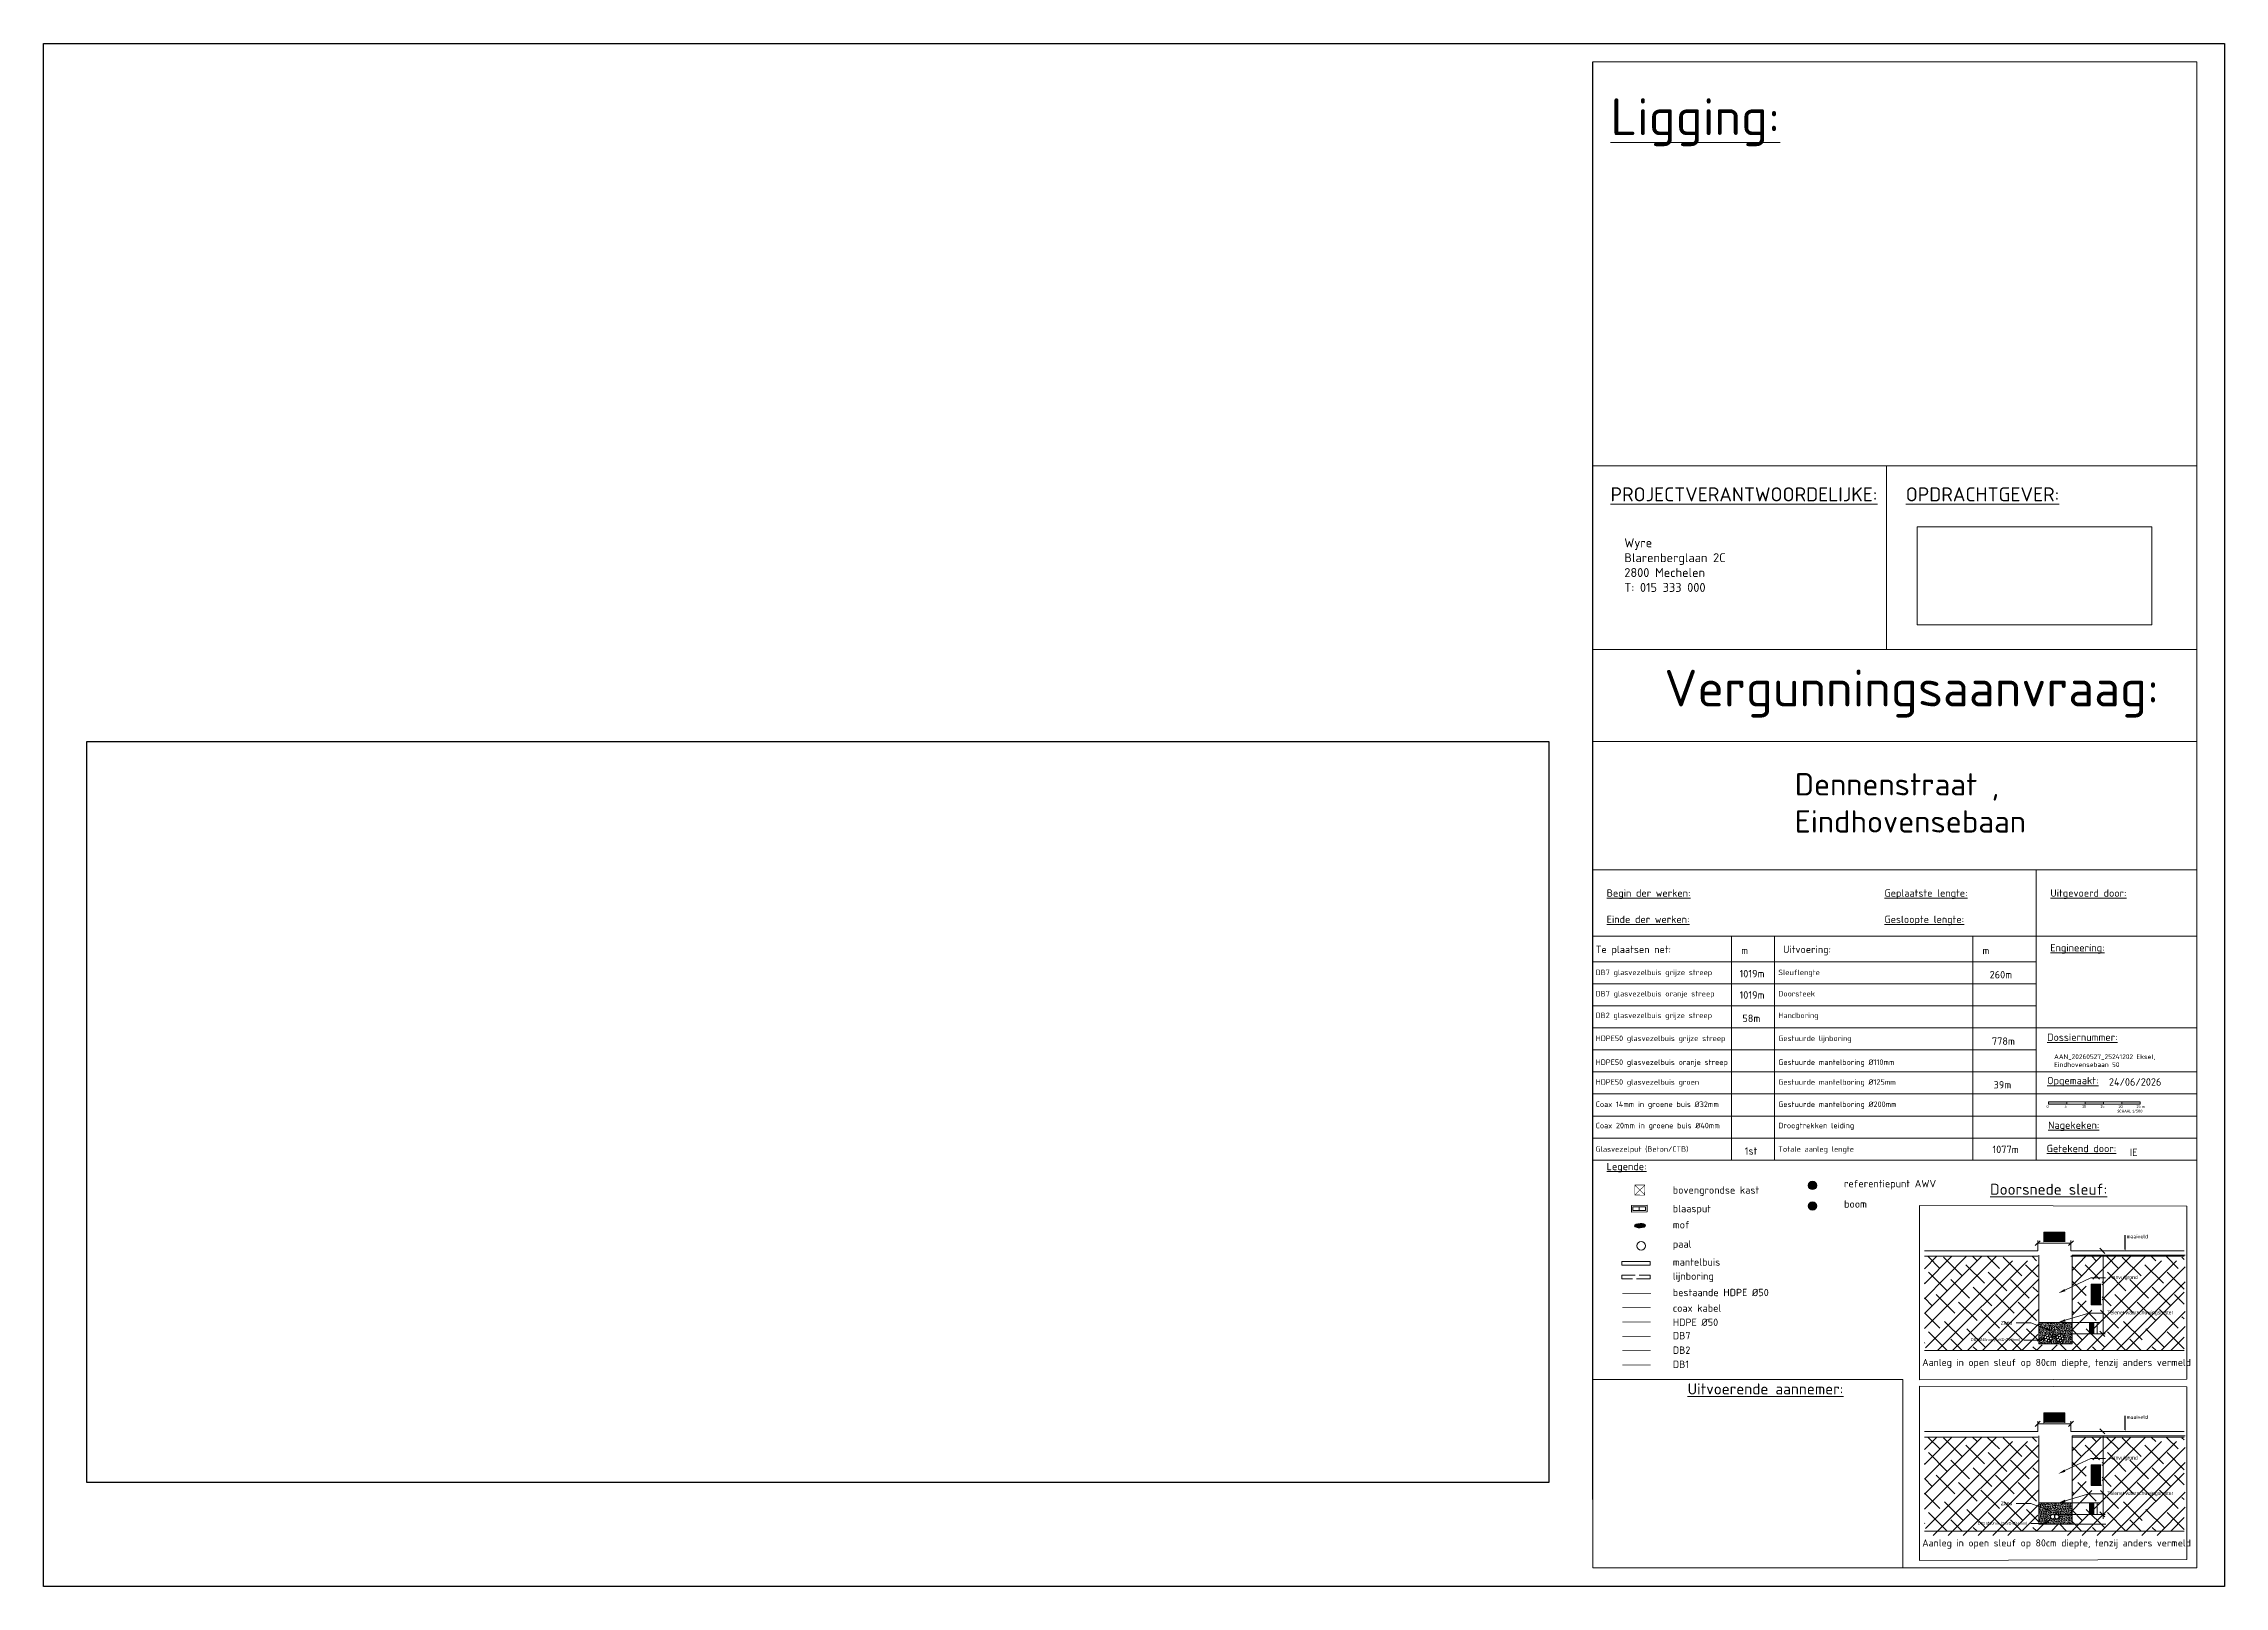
# Model space of a CAD drawing. Extents: x 212834 to 213127, y 175725 to 175932.
import ezdxf
from ezdxf import colors
from ezdxf.entities.mleader import LeaderData, LeaderLine
from ezdxf.enums import TextEntityAlignment as Align
from ezdxf.math import Vec2, Vec3

# ---------------------------------------------------------------- set-up
doc = ezdxf.new("R2010")
doc.units = 0
doc.header["$MEASUREMENT"] = 0
for name, pattern in [('DASH', [9.503, 7.31, -2.193]), ('DASHED', [19.05, 12.7, -6.35]), ('JIS_09_15', [18.9, 15, -0.9, 0.6, -0.9, 0.6, -0.9])]:
    doc.linetypes.add(name, pattern=pattern)
doc.layers.get('0').update_dxf_attribs({"linetype": 'CONTINUOUS'})
for name, color, linetype in [('layout', 253, 'CONTINUOUS'), ('PDDucts BO', 30, 'CONTINUOUS'), ('Photo Area', 253, 'CONTINUOUS')]:
    doc.layers.add(name, color=color, linetype=linetype)
doc.layers.add('Layout A0_UND', color=7, linetype='CONTINUOUS', lineweight=18)
doc.layers.add('Layout Scale', color=7, linetype='CONTINUOUS', lineweight=18)
doc.styles.add('CofelyFabricom-networks', font='calibri.ttf')
doc.styles.add('Fabricom-ISO', font='isocpeur.ttf')
doc.styles.add('ISOCPEUR$001H0', font='isocpeur.ttf')
picture_1 = doc.add_image_def('image1.png', size_in_pixel=(2810, 1172))
pattern_1 = [(50, (0, 0), (0.9291418, -0.08128934), [0.097155, -1.068705]), (355, (0, 0), (-0.17974145, 0.9743899), [0.077724, -0.854967]), (100.451445, (0.0774, -0.0068), (0.74940036, 0.8931005), [0.08256904, -0.90826025]), (46.1842, (0, 0.2591), (1.3825031, -0.2144159), [0.1457325, -1.6030575]), (96.63556, (0.1152, 0.2412), (1.2107611, 1.2618732), [0.1238536, -1.3623916]), (351.18415, (0, 0.2591), (1.210761, 1.2618732), [0.1165858, -1.2824446]), (21, (0.12954, 0.1943), (0.7732334, -0.5215525), [0.097155, -1.068705]), (326, (0.1295, 0.1943), (0.31519034, 0.9393586), [0.077724, -0.854964]), (71.451445, (0.194, 0.15085), (1.08842374, 0.4178061), [0.08256904, -0.9082587]), (37.5, (0, 0), (0.01575188, 0.4312307), [0, -0.8446008, 0, -0.867918, 0, -0.8582025]), (7.5, (0, 0), (0.34078028, 0.51092093), [0, -0.4948428, 0, -0.8251698, 0, -0.3270885]), (327.5, (-0.28887, 0), (0.69151204, -0.02921659), [0, -0.32385, 0, -1.010412, 0, -1.340739]), (317.5, (-0.4184, 0), (0.75545883, 0.1296751), [0, -0.421005, 0, -0.6710172, 0, -0.952119])]

# ---------------------------------------------------------------- blocks, each defined once
blk = doc.blocks.new('putje')
at = {"color": 1, "lineweight": 5, "ltscale": 0.3}
blk.add_line((1.09, 0.73), (1.09, 0.2), dxfattribs=at)
for points in [[(0, 0.93), (2.18, 0.93), (2.18, 0), (0, 0)], [(0.2, 0.73), (1.98, 0.73), (1.98, 0.2), (0.2, 0.2)]]:
    blk.add_lwpolyline(points, close=True, dxfattribs=at)
blk = doc.blocks.new('XSEC_PHOTO_AREA')
at = {"layer": 'Photo Area'}
blk.add_lwpolyline([(212839.5, 175838.38), (213036.22, 175838.38), (213036.22, 175738.75), (212839.5, 175738.75)], close=True, dxfattribs=at)
blk = doc.blocks.new('BYON_LAYOUT_A0_SYN1_10')
at = {"lineweight": 5, "ltscale": 0.3, "true_color": 0x000000}
h = blk.add_hatch(color=18, dxfattribs=at)
h.dxf.hatch_style = 1
h.paths.add_polyline_path([(961.3, 218.3, 1), (965.8, 218.3, 1)])
at = {"lineweight": 5, "ltscale": 0.3, "true_color": 0x139b48}
h = blk.add_hatch(color=114, dxfattribs=at)
h.dxf.hatch_style = 1
h.paths.add_polyline_path([(965.8, 207.1, 1), (961.3, 207.1, 1)])
at = {"lineweight": 5, "ltscale": 0.3}
h = blk.add_hatch(color=1, dxfattribs=at)
h.dxf.hatch_style = 1
edge = h.paths.add_edge_path()
edge.add_ellipse((869.7, 196.4), major_axis=(2.97, 0.11), ratio=0.39548, start_angle=0, end_angle=360)
at = {"true_color": 0xffffff}
h = blk.add_hatch(color=7, dxfattribs=at)
h.paths.add_polyline_path([(1089.7, 192.9), (1089.7, 187.5), (1101, 192.9)])
h.paths.add_polyline_path([(1089.7, 187.5), (1101, 192.9), (1101, 187.5)])
h = blk.add_hatch(color=7, dxfattribs=at)
h.paths.add_polyline_path([(1115.4, 153.3), (1120.8, 153.3), (1115.4, 164.5)])
h.paths.add_polyline_path([(1120.8, 153.3), (1115.4, 164.5), (1120.8, 164.5)])
at = {"lineweight": 5, "ltscale": 0.3, "true_color": 0x000000}
h = blk.add_hatch(dxfattribs=at)
h.set_pattern_fill('AR-CONC', color=18, scale=0.0051)
h.set_pattern_definition(pattern_1)
h.paths.add_polyline_path([(1086.9, 143.7), (1086.9, 134.1), (1089.9, 134.4, -0.098137), (1089.7, 135.3, -1), (1094.1, 135.3, -0.821266), (1089.9, 134.4), (1086.9, 134.1), (1086.9, 132.1), (1105, 132.1), (1105, 143.7)])
h.paths.add_polyline_path([(1100.7, 135.3, -1), (1096.2, 135.3, -1)], flags=16)
h.paths.add_polyline_path([(1098.8, 136.7, -0.070739), (1098.8, 136.5, -0.876976), (1100.2, 136.3, -0.356683), (1099.7, 135.6, -0.493145), (1100.6, 134.9, -0.748451), (1099.3, 134.3, -0.198912), (1099.5, 133.8, -1), (1098.1, 133.8, -0.070739), (1098.1, 134, -0.876976), (1096.6, 134.2, -0.356683), (1097.2, 135, -0.493145), (1096.3, 135.7, -0.748451), (1097.5, 136.2, -0.198912), (1097.3, 136.7, -1)], flags=0)
at = {"true_color": 0xffffff}
h = blk.add_hatch(color=7, dxfattribs=at)
h.paths.add_polyline_path([(1114.3, 137.7), (1117.1, 137.7), (1114.3, 143.6)])
h.paths.add_polyline_path([(1117.1, 137.7), (1114.3, 143.6), (1117.1, 143.6)])
h = blk.add_hatch(color=7, dxfattribs=at)
h.paths.add_polyline_path([(1089.7, 94.5), (1089.7, 89.1), (1101, 94.5)])
h.paths.add_polyline_path([(1089.7, 89.1), (1101, 94.5), (1101, 89.1)])
h = blk.add_hatch(color=7, dxfattribs=at)
h.paths.add_polyline_path([(1115.4, 55), (1120.8, 55), (1115.4, 66.2)])
h.paths.add_polyline_path([(1120.8, 55), (1115.4, 66.2), (1120.8, 66.2)])
at = {"lineweight": 5, "ltscale": 0.3, "true_color": 0x000000}
h = blk.add_hatch(dxfattribs=at)
h.set_pattern_fill('AR-CONC', color=18, scale=0.0051)
h.set_pattern_definition(pattern_1)
h.paths.add_polyline_path([(1105, 45.4), (1086.9, 45.4), (1086.9, 33.8), (1105, 33.8)])
edge = h.paths.add_edge_path(flags=16)
edge.add_ellipse((1095.4, 37.8), major_axis=(-3.05, 0), ratio=0.435402, start_angle=0, end_angle=360)
edge.add_line((1095.7, 39.2), (1104.4, 39.2))
edge.add_line((1104.4, 39.2), (1095.4, 39.2))
h.paths.add_polyline_path([(1097.8, 37.9, -1.003007), (1095.5, 37.9, -1.003385), (1093.3, 37.9, -1.003007), (1095.5, 37.9, -1.003385)], flags=0)
at = {"true_color": 0xffffff}
h = blk.add_hatch(color=7, dxfattribs=at)
h.paths.add_polyline_path([(1114.3, 39.3), (1117.1, 39.3), (1114.3, 45.2)])
h.paths.add_polyline_path([(1117.1, 39.3), (1114.3, 45.2), (1117.1, 45.2)])
at = {"layer": 'Layout Scale'}
h = blk.add_hatch(color=256, dxfattribs=at)
h.paths.add_polyline_path([(1102.2, 263.9), (1092.2, 263.9), (1092.2, 262.6), (1102.2, 262.6)])
h.paths.add_polyline_path([(1122.2, 263.9), (1112.2, 263.9), (1112.2, 262.6), (1122.2, 262.6)])
h.paths.add_polyline_path([(1142.2, 262.6), (1142.2, 263.9), (1132.2, 263.9), (1132.2, 262.6)])
at = {"color": 18, "true_color": 0x000000}
blk.add_line((843.9, 47.2), (843.9, 830), dxfattribs=at)
at = {"color": 18, "lineweight": 5, "ltscale": 0.3, "true_color": 0x000000}
for p, q in [((1173, 830), (843.9, 830)), ((843.9, 610.1), (1173, 610.1)), ((1003.9, 510.1), (1003.9, 610.1)), ((843.9, 510.1), (1173, 510.1)), ((843.9, 460.1), (1173, 460.1)), ((843.9, 390.1), (1173, 390.1)), ((1085.5, 390.1), (1085.5, 232.1)), ((843.9, 354.1), (1173, 354.1)), ((919.5, 354.1), (919.5, 232.1)), ((943, 354.1), (943, 232.1)), ((1050.9, 354.1), (1050.9, 232.1)), ((843.9, 340.1), (1085.5, 340.1)), ((843.9, 328.1), (1085.5, 328.1)), ((843.9, 316.1), (1085.5, 316.1)), ((843.9, 304.1), (1173, 304.1)), ((843.9, 292.1), (1085.5, 292.1)), ((843.9, 280.1), (1085.5, 280.1)), ((1085.5, 280.1), (1173, 280.1)), ((843.9, 268.1), (1085.5, 268.1)), ((1085.5, 268.1), (1173, 268.1)), ((843.9, 256.1), (1085.5, 256.1)), ((1085.5, 256.1), (1173, 256.1)), ((843.9, 244.1), (1173, 244.1)), ((843.9, 232.1), (1173, 232.1)), ((1086.9, 143.7), (1120, 143.7)), ((1118.7, 137.8), (1118.7, 143.4)), ((1105.6, 137.5), (1120, 137.5)), ((843.9, 112.7), (1012.9, 112.7)), ((1105.6, 82), (1133.7, 82)), ((1086.9, 45.4), (1120, 45.4)), ((1105.6, 39.2), (1120, 39.2)), ((1118.7, 39.5), (1118.7, 45.1))]:
    blk.add_line(p, q, dxfattribs=at)
at = {"color": 18, "linetype": 'Continuous', "true_color": 0x000000}
for p, q in [((1134, 183.5), (1134, 191.2)), ((1134, 85.2), (1134, 92.9))]:
    blk.add_line(p, q, dxfattribs=at)
at = {"color": 18, "linetype": 'Continuous', "lineweight": 15, "true_color": 0x000000}
for p, q in [((1024.6, 182.7), (1086.3, 182.7)), ((1024.6, 179.7), (1086.3, 179.7)), ((1166.1, 182.7), (1104.4, 182.7)), ((1166.1, 179.7), (1104.4, 179.7)), ((1024.6, 84.4), (1086.3, 84.4)), ((1166.1, 84.4), (1104.4, 84.4)), ((1024.6, 81.3), (1086.3, 81.3)), ((1166.1, 81.3), (1105, 81.3))]:
    blk.add_line(p, q, dxfattribs=at)
at = {"color": 18, "linetype": 'Continuous', "lineweight": -2, "true_color": 0x000000}
for p, q in [((1024.6, 172.9), (1031.4, 179.7)), ((1024.6, 164.8), (1039.5, 179.7)), ((1024.6, 156.6), (1047.6, 179.7)), ((1024.6, 148.5), (1055.8, 179.7)), ((1024.6, 140.4), (1063.9, 179.7)), ((1032.9, 173.1), (1026.4, 179.7)), ((1045.1, 169), (1035, 179.2)), ((1053.3, 177.2), (1050.7, 179.7)), ((1065.4, 173.1), (1058.8, 179.7)), ((1077.6, 169), (1067.4, 179.2)), ((1085.7, 177.2), (1083.2, 179.7)), ((1104.4, 179.6), (1104.5, 179.7)), ((1105, 172), (1112.6, 179.7)), ((1105, 163.9), (1120.8, 179.7)), ((1118.2, 177.2), (1115.7, 179.7)), ((1116.4, 167.3), (1128.9, 179.7)), ((1121.4, 164.1), (1137, 179.7)), ((1121.4, 156), (1145.1, 179.7)), ((1130.4, 173.1), (1123.8, 179.7)), ((1142.6, 169), (1132.4, 179.2)), ((1150.7, 177.2), (1148.2, 179.7)), ((1162.9, 173.1), (1156.3, 179.7)), ((1166.1, 178), (1164.9, 179.2)), ((1025.1, 129.9), (1072.6, 177.3)), ((1037, 160.9), (1026.8, 171.1)), ((1031.8, 128.4), (1080.7, 177.3)), ((1049.2, 156.9), (1039, 167)), ((1039.9, 128.4), (1086.9, 175.3)), ((1057.3, 165), (1047.2, 175.1)), ((1048.1, 128.4), (1086.9, 167.2)), ((1069.5, 160.9), (1059.3, 171.1)), ((1081.7, 156.9), (1071.5, 167)), ((1086.3, 168.5), (1079.6, 175.1)), ((1104.9, 128.4), (1153.8, 177.3)), ((1110.1, 169), (1105, 174.2)), ((1120, 167.3), (1112.1, 175.1)), ((1113, 128.4), (1161.9, 177.3)), ((1121.1, 128.4), (1166.6, 173.9)), ((1134.4, 160.9), (1124.3, 171.1)), ((1146.6, 156.9), (1136.5, 167)), ((1154.8, 165), (1144.6, 175.1)), ((1166.1, 161.8), (1156.8, 171.1)), ((1024.8, 165), (1024.6, 165.2)), ((1028.9, 152.8), (1024.6, 157.1)), ((1041.1, 148.8), (1030.9, 158.9)), ((1053.3, 144.7), (1043.1, 154.8)), ((1061.4, 152.8), (1051.2, 162.9)), ((1056.2, 128.4), (1086.9, 159.1)), ((1073.5, 148.8), (1063.4, 158.9)), ((1085.7, 144.7), (1075.6, 154.8)), ((1086.3, 160.3), (1083.7, 162.9)), ((1112.7, 158.3), (1105, 166.1)), ((1105, 155.8), (1112.7, 163.5)), ((1105, 147.7), (1112.7, 155.4)), ((1118.2, 144.7), (1108.1, 154.8)), ((1122.3, 165), (1121.4, 165.8)), ((1126.3, 152.8), (1121.4, 157.7)), ((1138.5, 148.8), (1128.3, 158.9)), ((1129.2, 128.4), (1166.6, 165.8)), ((1134.4, 128.4), (1166.1, 160.1)), ((1150.7, 144.7), (1140.5, 154.8)), ((1158.9, 152.8), (1148.7, 162.9)), ((1166.1, 153.7), (1160.9, 158.9)), ((1032.9, 140.6), (1024.6, 149)), ((1045.7, 134.2), (1035.6, 144.3)), ((1065.4, 140.6), (1055.3, 150.8)), ((1064.3, 128.4), (1086.9, 151)), ((1078.2, 134.2), (1068, 144.3)), ((1072.4, 128.4), (1086.9, 142.9)), ((1104.4, 139), (1115.8, 150.4)), ((1106.1, 148.8), (1105, 149.9)), ((1130.4, 140.6), (1120.6, 150.4)), ((1143.2, 134.2), (1133, 144.3)), ((1145.5, 128.4), (1166.6, 149.6)), ((1162.9, 140.6), (1152.7, 150.8)), ((1166.1, 145.6), (1164.9, 146.7)), ((1024.8, 132.5), (1024.6, 132.7)), ((1037, 128.4), (1026.8, 138.6)), ((1045.2, 128.4), (1039, 134.5)), ((1057.8, 130.1), (1047.7, 140.3)), ((1069.5, 128.4), (1059.3, 138.6)), ((1077.6, 128.4), (1071.5, 134.5)), ((1077.6, 128.4), (1086.3, 137.1)), ((1086.9, 133.6), (1080.2, 140.3)), ((1085.7, 128.4), (1088.7, 131.5)), ((1093.8, 128.4), (1096.9, 131.5)), ((1102, 128.4), (1098.3, 132.1)), ((1110.6, 134.2), (1105, 139.9)), ((1110.1, 128.4), (1105, 133.6)), ((1122.8, 130.1), (1112.7, 140.3)), ((1134.4, 128.4), (1124.3, 138.6)), ((1142.6, 128.4), (1136.5, 134.5)), ((1155.3, 130.1), (1145.2, 140.3)), ((1153.6, 128.4), (1166.6, 141.5)), ((1166.1, 129.3), (1156.8, 138.6)), ((1158.8, 128.4), (1166.1, 135.7)), ((1053.3, 128.4), (1051.2, 130.5)), ((1085.8, 128.4), (1083.7, 130.5)), ((1118.2, 128.4), (1116.2, 130.5)), ((1150.8, 128.4), (1148.7, 130.5)), ((1024.6, 74.5), (1031.4, 81.3)), ((1024.6, 66.4), (1039.5, 81.3)), ((1024.6, 58.3), (1047.6, 81.3)), ((1024.6, 50.2), (1055.8, 81.3)), ((1024.6, 42.1), (1063.9, 81.3)), ((1025.1, 31.5), (1072.6, 78.9)), ((1032.9, 74.8), (1026.4, 81.3)), ((1037, 62.6), (1026.8, 72.8)), ((1029.4, 27.7), (1080.7, 78.9)), ((1045.1, 70.7), (1035, 80.9)), ((1037.5, 27.7), (1086.9, 77)), ((1057.3, 66.7), (1047.2, 76.8)), ((1053.3, 78.9), (1050.7, 81.3)), ((1065.4, 74.8), (1058.8, 81.3)), ((1069.5, 62.6), (1059.3, 72.8)), ((1077.6, 70.7), (1067.4, 80.9)), ((1086.3, 70.2), (1079.6, 76.8)), ((1085.7, 78.9), (1083.2, 81.3)), ((1102.5, 27.7), (1153.8, 78.9)), ((1105, 73.7), (1112.6, 81.3)), ((1105, 65.6), (1120.8, 81.3)), ((1110.1, 70.7), (1105, 75.9)), ((1110.6, 27.7), (1161.9, 78.9)), ((1120, 68.9), (1112.1, 76.8)), ((1118.2, 78.9), (1115.7, 81.3)), ((1116.4, 68.9), (1128.9, 81.3)), ((1118.7, 27.7), (1166.6, 75.6)), ((1121.4, 65.8), (1137, 81.3)), ((1121.4, 57.6), (1145.1, 81.3)), ((1130.4, 74.8), (1123.8, 81.3)), ((1134.4, 62.6), (1124.3, 72.8)), ((1142.6, 70.7), (1132.4, 80.9)), ((1154.8, 66.7), (1144.6, 76.8)), ((1150.7, 78.9), (1148.2, 81.3)), ((1162.9, 74.8), (1156.3, 81.3)), ((1166.1, 63.4), (1156.8, 72.8)), ((1166.1, 79.7), (1164.9, 80.9)), ((1024.8, 66.7), (1024.6, 66.9)), ((1041.1, 50.4), (1030.9, 60.6)), ((1049.2, 58.5), (1039, 68.7)), ((1045.7, 27.7), (1086.9, 68.9)), ((1061.4, 54.4), (1051.2, 64.6)), ((1053.8, 27.7), (1086.9, 60.7)), ((1073.5, 50.4), (1063.4, 60.6)), ((1081.7, 58.5), (1071.5, 68.7)), ((1086.3, 62), (1083.7, 64.6)), ((1112.7, 60), (1105, 67.7)), ((1105, 57.4), (1112.7, 65.2)), ((1122.3, 66.7), (1121.4, 67.5)), ((1126.3, 54.4), (1121.4, 59.4)), ((1126.8, 27.7), (1166.6, 67.5)), ((1138.5, 50.4), (1128.3, 60.6)), ((1134.4, 30.1), (1166.1, 61.7)), ((1146.6, 58.5), (1136.5, 68.7)), ((1158.9, 54.4), (1148.7, 64.6)), ((1166.1, 55.3), (1160.9, 60.6)), ((1028.9, 54.4), (1024.6, 58.8)), ((1032.9, 42.3), (1024.6, 50.7)), ((1053.3, 46.3), (1043.1, 56.5)), ((1065.4, 42.3), (1055.3, 52.4)), ((1061.9, 27.7), (1086.9, 52.6)), ((1085.7, 46.3), (1075.6, 56.5)), ((1105, 49.3), (1112.7, 57.1)), ((1105, 41.2), (1115.8, 52.1)), ((1106.1, 50.4), (1105, 51.5)), ((1118.2, 46.3), (1108.1, 56.5)), ((1130.4, 42.3), (1120.6, 52.1)), ((1150.7, 46.3), (1140.5, 56.5)), ((1143.1, 27.7), (1166.6, 51.2)), ((1162.9, 42.3), (1152.7, 52.4)), ((1166.1, 47.2), (1164.9, 48.3)), ((1037, 30.1), (1026.8, 40.2)), ((1045.7, 35.8), (1035.6, 46)), ((1045.2, 30.1), (1039, 36.2)), ((1057.8, 31.8), (1047.7, 41.9)), ((1069.5, 30.1), (1059.3, 40.2)), ((1078.2, 35.8), (1068, 46)), ((1070, 27.7), (1086.9, 44.5)), ((1077.6, 30.1), (1071.5, 36.2)), ((1077.6, 30.1), (1086.3, 38.8)), ((1086.9, 35.2), (1080.2, 41.9)), ((1110.6, 35.8), (1105, 41.5)), ((1122.8, 31.8), (1112.7, 41.9)), ((1134.4, 30.1), (1124.3, 40.2)), ((1143.2, 35.8), (1133, 46)), ((1142.6, 30.1), (1136.5, 36.2)), ((1155.3, 31.8), (1145.2, 41.9)), ((1151.3, 27.7), (1166.6, 43.1)), ((1166.1, 31), (1156.8, 40.2)), ((1158.8, 30.1), (1166.1, 37.4)), ((1024.8, 34.2), (1024.6, 34.4)), ((1053.3, 30.1), (1051.2, 32.1)), ((1085.8, 30.1), (1083.7, 32.1)), ((1085.7, 30.1), (1089.4, 33.8)), ((1089.8, 34.2), (1089.8, 34.2)), ((1093.8, 30.1), (1097.5, 33.8)), ((1102, 30.1), (1098.3, 33.8)), ((1110.1, 30.1), (1105, 35.3)), ((1118.2, 30.1), (1116.2, 32.1)), ((1150.8, 30.1), (1148.7, 32.1))]:
    blk.add_line(p, q, dxfattribs=at)
at = {"color": 18, "linetype": 'Continuous', "lineweight": 20, "true_color": 0x000000}
for p, q in [((1087.7, 188.2), (1084.9, 185.5)), ((1086.3, 182.7), (1086.3, 188.3)), ((1086.3, 186.8), (1104.4, 186.8)), ((1103, 185.5), (1105.8, 188.2)), ((1104.4, 182.7), (1104.4, 188.3)), ((1104.4, 182.7), (1123, 182.7)), ((1122.8, 181.3), (1120.1, 184.1)), ((1122, 137.5), (1122, 180.3)), ((1104.4, 137.5), (1123, 137.5)), ((1120.1, 138.9), (1122.8, 136.1)), ((1024.6, 128.4), (1166.1, 128.4)), ((1087.7, 89.9), (1084.9, 87.1)), ((1086.3, 84.4), (1086.3, 90)), ((1086.3, 88.5), (1104.4, 88.5)), ((1103, 87.1), (1105.8, 89.9)), ((1104.4, 84.4), (1104.4, 90)), ((1104.4, 84.4), (1123, 84.4)), ((1122.8, 83), (1120.1, 85.8)), ((1122, 36.8), (1122, 82)), ((1095.4, 39.2), (1104.4, 39.2)), ((1104.4, 39.2), (1123, 39.2)), ((1104.4, 39.2), (1123, 39.2)), ((1120.1, 40.5), (1122.8, 37.8)), ((1024.6, 30.1), (1166.1, 30.1)), ((1105, 33.8), (1123.5, 33.8))]:
    blk.add_line(p, q, dxfattribs=at)
at = {"color": 18, "linetype": 'Continuous', "lineweight": 25, "true_color": 0x000000}
for p, q in [((1032, 155.7), (1032, 155.7)), ((1032, 57.3), (1032, 57.3))]:
    blk.add_line(p, q, dxfattribs=at)
at = {"ltscale": 0.2}
blk.add_lwpolyline([(0, 840), (1188, 840), (1188, 0), (0, 0)], close=True, dxfattribs=at)
at = {"color": 7, "linetype": 'Continuous', "lineweight": 20}
for points in [[(1022, 112.5), (1167.6, 112.9), (1167.6, 207), (1022, 207.4)], [(1022, 14.1), (1167.6, 14.6), (1167.6, 108.6), (1022, 109)]]:
    blk.add_lwpolyline(points, close=True, dxfattribs=at)
at = {"color": 7, "linetype": 'Continuous', "lineweight": -2, "true_color": 0xffffff}
for points in [[(1089.7, 192.9), (1089.7, 187.5), (1101, 192.9)], [(1115.4, 153.3), (1120.8, 153.3), (1115.4, 164.5)], [(1089.7, 94.5), (1089.7, 89.1), (1101, 94.5)], [(1115.4, 55), (1120.8, 55), (1115.4, 66.2)]]:
    blk.add_lwpolyline(points, close=True, dxfattribs=at)
for points in [[(1089.7, 187.5), (1101, 192.9), (1101, 187.5)], [(1120.8, 153.3), (1115.4, 164.5), (1120.8, 164.5)], [(1089.7, 89.1), (1101, 94.5), (1101, 89.1)], [(1120.8, 55), (1115.4, 66.2), (1120.8, 66.2)]]:
    blk.add_lwpolyline(points, dxfattribs=at)
at = {"color": 7, "linetype": 'Continuous', "lineweight": 15}
for points in [[(1086.9, 180.3), (1086.9, 132.1), (1105, 132.1), (1105, 180.3), (1166.6, 180.3)], [(1086.9, 82), (1086.9, 33.8), (1105, 33.8), (1105, 82), (1166.6, 82)]]:
    blk.add_lwpolyline(points, dxfattribs=at)
at = {"color": 1, "lineweight": 5}
blk.add_lwpolyline([(875.1, 174.8), (859.7, 174.8), (859.7, 176.8), (875.1, 176.8)], close=True, dxfattribs=at)
at = {"color": 1, "linetype": 'DASH', "lineweight": 5}
blk.add_lwpolyline([(875.1, 167.4), (859.7, 167.5), (859.7, 169.5), (875.1, 169.4)], close=True, dxfattribs=at)
at = {"color": 18, "lineweight": 5, "ltscale": 0.3, "true_color": 0x000000, "const_width": 0.15}
for points in [[(1093.1, 143.7), (1100.3, 143.7)], [(1093.1, 45.4), (1100.3, 45.4)]]:
    blk.add_lwpolyline(points, dxfattribs=at)
at = {"color": 18, "lineweight": 5, "ltscale": 0.3, "true_color": 0x000000}
blk.add_lwpolyline([(1012.9, 112.7), (1012.9, 46.8), (1012.9, 10)], dxfattribs=at)
for centre, radius in [((963.6, 218.3), 2.3), ((963.6, 207.1), 2.3), ((870.3, 185.4), 2.3), ((1091.9, 135.3), 0.779), ((1098.4, 135.3), 0.779)]:
    blk.add_circle(centre, radius, dxfattribs=at)
at = {"color": 32, "lineweight": 5, "ltscale": 0.3, "true_color": 0xcd6928}
for centre in [(1091.9, 135.3), (1098.4, 135.3)]:
    blk.add_circle(centre, 2.23, dxfattribs=at)
at = {"color": 30, "lineweight": 5, "ltscale": 0.3, "true_color": 0xf26722}
for centre in [(1090.5, 135.7), (1097, 135.7)]:
    blk.add_circle(centre, 0.724, dxfattribs=at)
at = {"color": 215, "lineweight": 5, "ltscale": 0.3, "true_color": 0xa953a0}
for centre in [(1090.9, 134.2), (1097.4, 134.2)]:
    blk.add_circle(centre, 0.724, dxfattribs=at)
at = {"color": 1, "lineweight": 5, "ltscale": 0.3}
for centre, radius in [((1091.5, 136.7), 0.724), ((1098, 136.7), 0.724), ((1094.4, 37.9), 1.14)]:
    blk.add_circle(centre, radius, dxfattribs=at)
at = {"color": 2, "lineweight": 5, "ltscale": 0.3, "true_color": 0xf1eb1f}
for centre in [(1092.3, 133.8), (1098.8, 133.8)]:
    blk.add_circle(centre, 0.724, dxfattribs=at)
at = {"color": 5, "lineweight": 5, "ltscale": 0.3}
for centre, radius in [((1093, 136.3), 0.724), ((1099.5, 136.3), 0.724), ((1096.7, 37.9), 1.14)]:
    blk.add_circle(centre, radius, dxfattribs=at)
at = {"color": 3, "lineweight": 5, "ltscale": 0.3}
for centre in [(1093.4, 134.9), (1099.9, 134.9)]:
    blk.add_circle(centre, 0.724, dxfattribs=at)
at = {"color": 18, "lineweight": 5, "ltscale": 0.3, "true_color": 0x000000}
for centre, major_axis, ratio in [((869.7, 196.4), (2.97, 0.11), 0.39548), ((1095.4, 37.8), (-3.05, 0), 0.435402)]:
    blk.add_ellipse(centre, major_axis=major_axis, ratio=ratio, dxfattribs=at)
at = {"color": 18, "linetype": 'Continuous', "lineweight": 5, "true_color": 0x000000}
for points in [[(1133.8, 183.5), (1134.1, 183.5), (1134, 182.7)], [(1133.8, 85.2), (1134.1, 85.2), (1134, 84.4)]]:
    blk.add_solid(points, dxfattribs=at)
at = {"color": 18, "lineweight": 5, "ltscale": 0.3, "true_color": 0x000000}
for points in [[(1118.7, 143.4), (1118.8, 143.4), (1118.7, 143.7)], [(1118.7, 137.8), (1118.8, 137.8), (1118.7, 137.5)], [(1132.4, 81.7), (1132.5, 81.7), (1132.4, 82)], [(1118.7, 45.1), (1118.8, 45.1), (1118.7, 45.4)], [(1118.7, 39.5), (1118.8, 39.5), (1118.7, 39.2)], [(1132.4, 34.1), (1132.5, 34.1), (1132.4, 33.8)]]:
    blk.add_solid(points, dxfattribs=at)
at = {"layer": 'Layout A0_UND'}
blk.add_line((843.9, 47.2), (843.9, 10), dxfattribs=at)
blk.add_lwpolyline([(843.9, 10), (1173, 10), (1173, 830)], dxfattribs=at)
at = {"layer": 'Layout Scale'}
for p, q in [((1092.2, 263.9), (1142.2, 263.9)), ((1092.2, 263.9), (1092.2, 262.6)), ((1092.2, 262.6), (1142.2, 262.6)), ((1102.2, 263.9), (1102.2, 262.6)), ((1112.2, 263.9), (1112.2, 262.6)), ((1122.2, 263.9), (1122.2, 262.6)), ((1132.2, 263.9), (1132.2, 262.6)), ((1142.2, 263.9), (1142.2, 262.6))]:
    blk.add_line(p, q, dxfattribs=at)
at = {"layer": 'PDDucts BO', "color": 18, "linetype": 'Continuous', "lineweight": 0, "true_color": 0x000000, "const_width": 0.261}
blk.add_lwpolyline([(866.9, 218.5), (872.3, 218.5), (872.2, 213), (866.8, 213.1)], close=True, dxfattribs=at)
for points in [[(872.2, 213.1), (866.9, 218.5)], [(872.3, 218.4), (866.8, 213.1)]]:
    blk.add_lwpolyline(points, dxfattribs=at)
at = {"layer": 'PDDucts BO', "color": 18, "linetype": 'DASHED', "true_color": 0x000000, "const_width": 0.39}
blk.add_lwpolyline([(860, 159.5), (875.6, 159.5)], dxfattribs=at)
at = {"layer": 'PDDucts BO', "color": 6, "linetype": 'JIS_09_15', "ltscale": 2, "const_width": 0.39}
blk.add_lwpolyline([(860, 151.7), (875.5, 151.7)], dxfattribs=at)
at = {"layer": 'PDDucts BO', "color": 32, "linetype": 'JIS_09_15', "ltscale": 2, "true_color": 0xcd6928, "const_width": 0.39}
blk.add_lwpolyline([(860, 143.9), (875.5, 143.9)], dxfattribs=at)
at = {"layer": 'PDDucts BO', "color": 116, "linetype": 'JIS_09_15', "ltscale": 2, "true_color": 0x136734, "const_width": 0.39}
blk.add_lwpolyline([(860, 136.1), (875.5, 136.1)], dxfattribs=at)
at = {"layer": 'PDDucts BO', "color": 152, "linetype": 'JIS_09_15', "ltscale": 2, "true_color": 0x2776bb, "const_width": 0.39}
blk.add_lwpolyline([(860, 128.3), (875.5, 128.3)], dxfattribs=at)
at = {"layer": 'PDDucts BO', "color": 1, "linetype": 'JIS_09_15', "ltscale": 2, "const_width": 0.39}
blk.add_lwpolyline([(860, 120.5), (875.5, 120.5)], dxfattribs=at)
at = {"color": 18, "lineweight": 5, "true_color": 0x000000, "xscale": 3.903546481318371, "yscale": 3.903546481318371, "zscale": 3.903546481318371, "rotation": 0.4441947367137927}
blk.add_blockref('putje', (865, 203.8), dxfattribs=at)
at = {"color": 7, "style": 'ISOCPEUR$001H0'}
for p in [(1090.2, 188.9), (1090.2, 90.6)]:
    blk.add_text('0,3 m', height=3.09, dxfattribs=at).set_placement(p)
for s, height, p in [('0,8 m', 3.09, (1119.4, 153.8)), ('0,1 m', 1.62, (1116.4, 137.9)), ('0,8m', 3.09, (1119.4, 55.4)), ('0,1 m', 1.62, (1116.4, 39.6))]:
    blk.add_text(s, height=height, rotation=90, dxfattribs=at).set_placement(p)
at = {"color": 251, "true_color": 0x545454, "style": 'ISOCPEUR$001H0'}
for p in [(1023.4, 120), (1023.4, 21.7)]:
    blk.add_text('Aanleg in open sleuf op 80cm diepte, tenzij anders vermeld', height=3.871, dxfattribs=at).set_placement(p)
at = {"color": 18, "lineweight": 5, "ltscale": 0.3, "true_color": 0x000000, "style": 'Fabricom-ISO'}
for s, width, insert, char_height, attachment_point in [('{\\fISOCPEUR|b1|i0|c0|p34;\\LLigging:}', 119.507, (853.6, 810.2), 20, 1), ('{\\LPROJECTVERANTWOORDELIJKE:}', 119.507, (853.6, 598.4), 7.615, 1), ('{\\LOPDRACHTGEVER:}', 119.507, (1098, 598.4), 7.615, 3), ('{\\fISOCPEUR|b1|i0|c0|p34;Vergunningsaanvraag:}', 119.507, (882.9, 499.1), 20, 1), ('\\pxql;{\\LBegin der werken:}', 48.235, (851.5, 379.5), 4, 1), ('\\pxql;{\\LGeplaatste lengte:}', 48.235, (1002.8, 379.5), 4, 1), ('\\pxql;{\\LUitgevoerd door:}', 48.235, (1093.2, 379.5), 4, 1), ('\\pxql;{\\LEinde der werken:}', 45.486, (851.5, 365.2), 4, 1), ('\\pxql;{\\LGesloopte lengte:}', 45.486, (1002.8, 365.2), 4, 1), ('\\pxql;Te plaatsen net:', 48.235, (845.5, 348.8), 4, 1), ('\\pxql;m', 4.353, (924.8, 348.2), 4, 1), ('\\pxql;Uitvoering:', 48.235, (947.6, 348.8), 4, 1), ('\\pxql;m', 4.353, (1056.2, 348.2), 4, 1), ('\\pxql;{\\LEngineering:}', 48.235, (1093.2, 349.7), 4, 1), ('\\pxql;DB7 glasvezelbuis grijze streep', 78.967, (845.5, 335.8), 3, 1), ('\\pxql;Sleuflengte', 78.967, (945, 335.8), 3, 1), ('\\pxql;DB7 glasvezelbuis oranje streep', 62.731, (845.5, 324.2), 3, 1), ('\\pxql;Doorsteek', 62.731, (945, 324.2), 3, 1), ('\\pxql;DB2 glasvezelbuis grijze streep', 61.861, (845.5, 312.4), 3, 1), ('\\pxql;Handboring', 61.861, (945, 312.4), 3, 1), ('\\pxql;HDPE50 glasvezelbuis grijze streep', 69.979, (845.5, 299.9), 3, 1), ('\\pxql;Gestuurde lijnboring', 69.979, (945, 299.9), 3, 1), ('\\pxql;{\\LDossiernummer:}', 48.235, (1091.5, 301), 4, 1), ('\\pxql;HDPE50 glasvezelbuis oranje streep', 72.589, (845.5, 286.9), 3, 1), ('\\pxql;Gestuurde mantelboring %%C110mm', 72.589, (945, 286.9), 3, 1), ('HDPE50 glasvezelbuis groen', 56.933, (845.5, 276.1), 3, 1), ('Gestuurde mantelboring %%C125mm', 61.861, (945, 276.1), 3, 1), ('\\pxql;{\\LOpgemaakt:}', 48.235, (1091.5, 277.4), 4, 1), ('\\pxql;Coax 14mm in groene buis %%C32mm', 65.051, (845.5, 264), 3, 1), ('\\pxql;Gestuurde mantelboring %%C200mm', 65.051, (945, 264), 3, 1), ('\\pxql;Coax 20mm in groene buis %%C40mm', 63.311, (845.5, 252.4), 3, 1), ('\\pxql;Droogtrekken leiding', 63.311, (945, 252.4), 3, 1), ('\\pxql;{\\LNagekeken:}', 48.235, (1092, 253.1), 4, 1), ('\\pxql;Glasvezelput (Beton/CTB)', 48.235, (845.5, 239.6), 3, 1), ('\\pxql;Totale aanleg lengte', 48.235, (945, 239.6), 3, 1), ('\\pxql;{\\LGetekend door:}', 48.235, (1091.2, 240.4), 4, 1), ('\\pxql;{\\LLegende:}', 48.235, (851.5, 230.6), 4, 1), ('\\pxql;bovengrondse kast', 48.235, (887.5, 217.8), 4, 1), ('\\pxql;referentiepunt AWV', 54.368, (980.8, 221.3), 4, 1), ('\\pxql;{\\LDoorsnede sleuf:}', 89.007, (1060.4, 219.2), 6, 1), ('\\pxql;blaasput', 48.235, (887.5, 207.7), 4, 1), ('\\pxql;boom', 48.235, (980.8, 210.2), 4, 1), ('\\pxql;mof', 48.235, (887.5, 198.9), 4, 1), ('maaiveld', 18.682, (1134.8, 191.5), 2, 1), ('\\pxql;paal', 48.235, (887.5, 188.4), 4, 1), ('\\pxql;mantelbuis', 48.235, (887.5, 178.6), 4, 1), ('\\pxql;lijnboring', 48.235, (887.5, 170.9), 4, 1), ('\\pxql;bestaande HDPE %%C50', 66.43, (887.5, 162), 4, 1), ('\\pxql;coax kabel', 48.235, (887.5, 153.5), 4, 1), ('\\pxql;HDPE %%C50', 48.235, (887.5, 145.8), 4, 1), ('\\pxql;DB7', 48.235, (887.5, 138.5), 4, 1), ('\\pxql;DB2', 48.235, (887.5, 130.6), 4, 1), ('\\pxql;DB1', 48.235, (887.5, 122.9), 4, 1), ('\\pxql;{\\LUitvoerende aannemer:}', 89.007, (895.6, 110.5), 6, 1), ('maaiveld', 18.682, (1134.8, 93.2), 2, 1)]:
    blk.add_mtext_dynamic_manual_height_columns(s, width=width, gutter_width=52.5, heights=[0], dxfattribs=dict(at, insert=insert, char_height=char_height, attachment_point=attachment_point))
at = {"layer": 'Layout Scale', "style": 'CofelyFabricom-networks'}
for s, p in [('0', (1091.1, 260.5)), ('5', (1100.9, 260.5)), ('10', (1110.3, 260.5)), ('15', (1120.3, 260.5)), ('20', (1130.3, 260.5)), ('25 m', (1140.1, 260.5))]:
    blk.add_text(s, height=1.5, dxfattribs=at).set_placement(p)
blk.add_text('SCHAAL 1/500', height=1.5, dxfattribs=at).set_placement((1136.5, 258), align=Align.CENTER)
at = {"color": 18, "lineweight": 5, "ltscale": 0.3, "true_color": 0x000000}
ml = blk.add_multileader_mtext('Standard', dxfattribs=at)
ml.set_content('Aanvulgrond', color=(0, 0, 0))
ml.set_leader_properties()
ml.build(insert=Vec2(0, 0))
ctx = ml.context
ctx.base_point, ctx.char_height, ctx.plane_origin = Vec3(1123.3, 168), 2, Vec3(1097.5, 159.6)
notes = []
notes.append((ctx, [(0, (1, 1, 0), (1115.3, 168), (1, 0), 8, [(0, [(1097.5, 159.6)], 0, [])])]))
ctx.mtext.insert, ctx.mtext.flow_direction = Vec3(1125.3, 169.3), 5
ml = blk.add_multileader_mtext('Standard', dxfattribs=at)
ml.set_content('Zand', color=(0, 0, 0))
ml.set_leader_properties()
ml.build(insert=Vec2(0, 0))
ctx = ml.context
ctx.base_point, ctx.char_height, ctx.plane_origin = Vec3(1064.4, 143.5), 2, Vec3(1016.1, 131.8)
ctx.text_align_type = 2
notes.append((ctx, [(1, (1, 1, 0), (1082.5, 143.5), (-1, 0), 8, [(0, [(1094.1, 139)], 0, [])])]))
ctx.mtext.insert, ctx.mtext.alignment, ctx.mtext.flow_direction = Vec3(1072.5, 144.5), 3, 5
ml = blk.add_multileader_mtext('Standard', dxfattribs=at)
ml.set_content('Telenet waarschuwingsraster', color=(0, 0, 0))
ml.set_leader_properties()
ml.build(insert=Vec2(0, 0))
ctx = ml.context
ctx.base_point, ctx.char_height, ctx.plane_origin = Vec3(1122.2, 148.8), 2, Vec3(1097.5, 143.7)
notes.append((ctx, [(0, (1, 1, 0), (1114.2, 148.8), (1, 0), 8, [(0, [(1097.5, 143.7)], 0, [])])]))
ctx.mtext.insert, ctx.mtext.flow_direction = Vec3(1124.2, 150.1), 5
ml = blk.add_multileader_mtext('Standard', dxfattribs=at)
ml.set_content('DB7 %%C45mm (7xSD %%C14mm)', color=(0, 0, 0))
ml.set_leader_properties()
ml.build(insert=Vec2(0, 0))
ctx = ml.context
ctx.base_point, ctx.char_height, ctx.plane_origin = Vec3(1047.8, 134.1), 1.5, Vec3(1093.1, 135.4)
ctx.text_align_type = 2
notes.append((ctx, [(1, (1, 1, 0), (1086.8, 134.1), (-1, 0), 8, [(0, [(1089.9, 134.4)], 0, [])])]))
ctx.mtext.insert, ctx.mtext.alignment, ctx.mtext.flow_direction = Vec3(1076.8, 135.1), 3, 5
ml = blk.add_multileader_mtext('Standard', dxfattribs=at)
ml.set_content('Aanvulgrond', color=(0, 0, 0))
ml.set_leader_properties()
ml.build(insert=Vec2(0, 0))
ctx = ml.context
ctx.base_point, ctx.char_height, ctx.plane_origin = Vec3(1123.3, 69.7), 2, Vec3(1097.5, 61.3)
notes.append((ctx, [(0, (1, 1, 0), (1115.3, 69.7), (1, 0), 8, [(0, [(1097.5, 61.3)], 0, [])])]))
ctx.mtext.insert, ctx.mtext.flow_direction = Vec3(1125.3, 71), 5
ml = blk.add_multileader_mtext('Standard', dxfattribs=at)
ml.set_content('Telenet waarschuwingsraster', color=(0, 0, 0))
ml.set_leader_properties()
ml.build(insert=Vec2(0, 0))
ctx = ml.context
ctx.base_point, ctx.char_height, ctx.plane_origin = Vec3(1122.2, 50.4), 2, Vec3(1097.5, 45.4)
notes.append((ctx, [(0, (1, 1, 0), (1114.2, 50.4), (1, 0), 8, [(0, [(1097.5, 45.4)], 0, [])])]))
ctx.mtext.insert, ctx.mtext.flow_direction = Vec3(1124.2, 51.7), 5
ml = blk.add_multileader_mtext('Standard', dxfattribs=at)
ml.set_content('DB2 %%C30mm (2xSD %%C14mm)', color=(0, 0, 0))
ml.set_leader_properties()
ml.build(insert=Vec2(0, 0))
ctx = ml.context
ctx.base_point, ctx.char_height, ctx.plane_origin = Vec3(1051.6, 34.2), 1.5, Vec3(1096.6, 38.3)
ctx.text_align_type = 2
notes.append((ctx, [(1, (1, 1, 0), (1090.6, 34.2), (-1, 0), 8, [(0, [(1093.5, 36.8)], 0, [])])]))
ctx.mtext.insert, ctx.mtext.alignment, ctx.mtext.flow_direction = Vec3(1080.6, 35.1), 3, 5
ml = blk.add_multileader_mtext('Standard', dxfattribs=at)
ml.set_content('Zand', color=(0, 0, 0))
ml.set_leader_properties()
ml.build(insert=Vec2(0, 0))
ctx = ml.context
ctx.base_point, ctx.char_height, ctx.plane_origin = Vec3(1064.4, 45.1), 2, Vec3(1016.1, 33.5)
ctx.text_align_type = 2
notes.append((ctx, [(1, (1, 1, 0), (1082.5, 45.1), (-1, 0), 8, [(0, [(1094.1, 40.7)], 0, [])])]))
ctx.mtext.insert, ctx.mtext.alignment, ctx.mtext.flow_direction = Vec3(1072.5, 46.2), 3, 5
for ctx, leaders in notes:
    for number, flags, end, landing, length, lines in leaders:
        leader = LeaderData()
        leader.index, (leader.has_last_leader_line, leader.has_dogleg_vector, leader.attachment_direction) = number, flags
        leader.last_leader_point, leader.dogleg_vector, leader.dogleg_length = Vec3(end), Vec3(landing), length
        for number, points, colour, breaks in lines:
            line = LeaderLine()
            line.index, line.vertices, line.color, line.breaks = number, Vec3.list(points), colors.encode_raw_color(colour), breaks
            leader.lines.append(line)
        ctx.leaders.append(leader)

msp = doc.modelspace()

# ---------------------------------------------------------------- block references
at = {"layer": 'layout', "color": 18, "lineweight": 5, "ltscale": 0.3, "true_color": 0x000000, "xscale": 0.2469910101401102, "yscale": 0.2469910101401102, "zscale": 0.2469910101401102}
msp.add_blockref('BYON_LAYOUT_A0_SYN1_10', (212833.67, 175724.78), dxfattribs=at)
at = {"layer": 'Photo Area'}
msp.add_blockref('XSEC_PHOTO_AREA', (0, 0), dxfattribs=at)

# ---------------------------------------------------------------- texts
at = {"layer": 'layout', "color": 18, "lineweight": 5, "ltscale": 0.3, "true_color": 0x000000, "attachment_point": 1, "style": 'Fabricom-ISO'}
for s, width, gutter_width, heights, insert, char_height in [('Wyre^JBlarenberglaan 2C\\P2800 Mechelen\\PT: 015 333 000', 31.4859, 52.46, [0], (213046.36, 175865.72), 1.2), ('Dennenstraat , Eindhovensebaan ', 35.1432, 52.46, [8.15], (213069.29, 175834.15), 3), ('1019m', 2.4223, 52.46, [0], (213061.86, 175807.68), 1), ('260m', 2.4223, 52.46, [0], (213095.51, 175807.54), 1), ('1019m', 2.4223, 52.46, [0], (213061.86, 175804.81), 1), ('58m', 2.4223, 52.46, [0], (213062.24, 175801.67), 1), ('778m', 2.4223, 52.46, [0], (213095.82, 175798.6), 1), ('AAN_20260527_25241202 Eksel, Eindhovensebaan 50', 14.8914, 33.46, [1.87], (213104.18, 175796.33), 0.6379), ('39m', 2.4223, 52.46, [0], (213096.04, 175792.73), 1), ('24/06/2026', 2.4223, 52.46, [0], (213111.56, 175793.11), 1), ('1st', 2.4223, 52.46, [0], (213062.57, 175783.84), 1), ('1077m', 2.4223, 52.46, [0], (213095.89, 175784.04), 1), ('IE', 2.4223, 52.46, [0], (213114.36, 175783.64), 1)]:
    msp.add_mtext_dynamic_manual_height_columns(s, width=width, gutter_width=gutter_width, heights=heights, dxfattribs=dict(at, insert=insert, char_height=char_height))

# ---------------------------------------------------------------- pictures from other files: only their frames are drawn
at = {"layer": 'layout', "color": 18, "lineweight": 5, "ltscale": 0.3, "true_color": 0x000000}
image = msp.add_image(picture_1, insert=(213085.75, 175854.08), size_in_units=(31.58, 13.17), dxfattribs=at)
image.dxf.flags = 7

doc.saveas('drawing.dxf')
